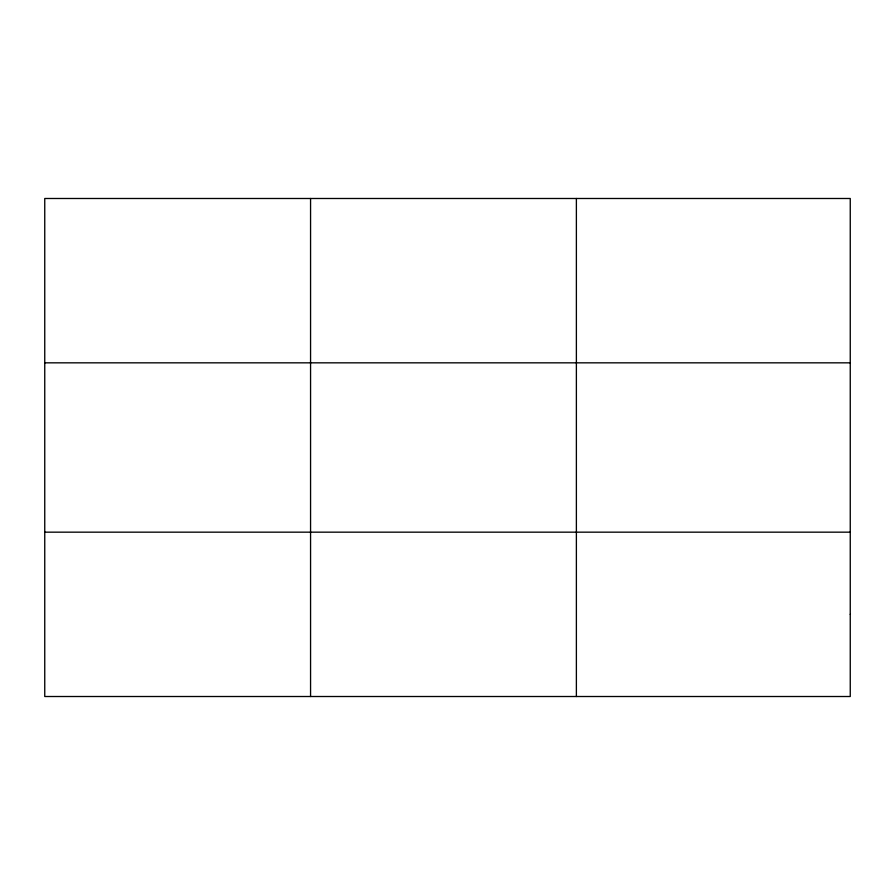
<?xml version="1.0" encoding="UTF-8"?>
<svg xmlns="http://www.w3.org/2000/svg" width="895" height="895" viewBox="0 0 895 895"><rect width="100%" height="100%" fill="white"/><g stroke="black" fill="none" stroke-linecap="round" stroke-linejoin="round"><path stroke-width="1.34" d="M310.565 198.489L310.565 696.511M576.38 198.489L576.38 696.511M44.75 362.833L850.25 362.833M44.75 532.167L850.25 532.167M850.25 614.339L850.25 696.511L44.75 696.511L44.75 198.489L850.25 198.489L850.25 614.339"/></g></svg>
